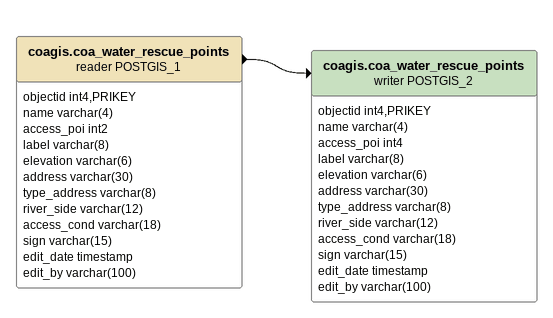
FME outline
coagis.coa_water_rescue_points (reader POSTGIS_1)
    attributes: objectid int4,PRIKEY, name varchar(4), access_poi int2, label varchar(8), elevation varchar(6), address varchar(30), type_address varchar(8), river_side varchar(12), access_cond varchar(18), sign varchar(15), edit_date timestamp, edit_by varchar(100)
    -> coagis.coa_water_rescue_points (writer POSTGIS_2)
coagis.coa_water_rescue_points (writer POSTGIS_2)
    attributes: objectid int4,PRIKEY, name varchar(4), access_poi int4, label varchar(8), elevation varchar(6), address varchar(30), type_address varchar(8), river_side varchar(12), access_cond varchar(18), sign varchar(15), edit_date timestamp, edit_by varchar(100)
